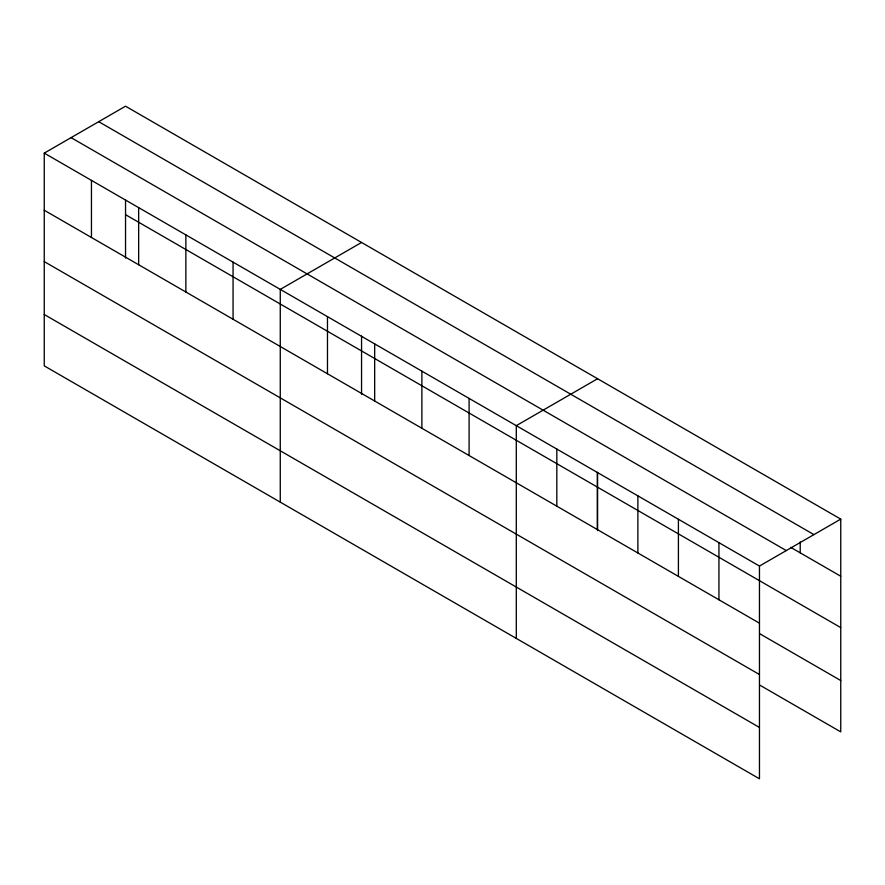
<?xml version="1.0" encoding="UTF-8"?>
<svg xmlns="http://www.w3.org/2000/svg" width="885" height="885" viewBox="0 0 885 885"><rect width="100%" height="100%" fill="white"/><g stroke="black" fill="none" stroke-linecap="round" stroke-linejoin="round"><path stroke-width="1.33" d="M44.25 153.127L759.463 566.057L759.463 778.8L44.25 365.87L44.25 153.127L125.537 106.2L840.75 519.13L840.75 731.873L759.695 685.078M361.556 242.468L280.268 289.395L280.268 502.138M597.574 378.736L516.298 425.663L516.298 638.406M759.463 566.057L840.75 519.13M98.711 121.688L813.923 534.617M790.681 547.339L840.75 576.246M71.077 137.64L786.289 550.57M125.537 214.679L840.75 627.598M44.25 210.243L759.463 623.173M759.695 633.715L840.75 680.521M44.25 261.606L759.463 674.525M44.25 314.518L759.463 727.448M800.217 541.963L800.217 552.848M718.941 542.66L718.941 599.776M678.408 519.252L678.408 576.378M637.886 495.854L637.886 552.97M597.574 472.336L597.574 530.624M597.353 472.457L597.353 529.573M556.82 449.06L556.82 506.176M469.094 398.405L469.094 455.521M421.88 371.147L421.88 428.274M374.676 343.9L374.676 401.016M361.556 336.079L361.556 394.356M327.472 316.642L327.472 373.769M233.065 262.137L233.065 319.253M185.861 234.89L185.861 292.006M138.657 207.632L138.657 264.748M125.537 199.811L125.537 258.088M91.454 180.385L91.454 237.501"/></g></svg>
